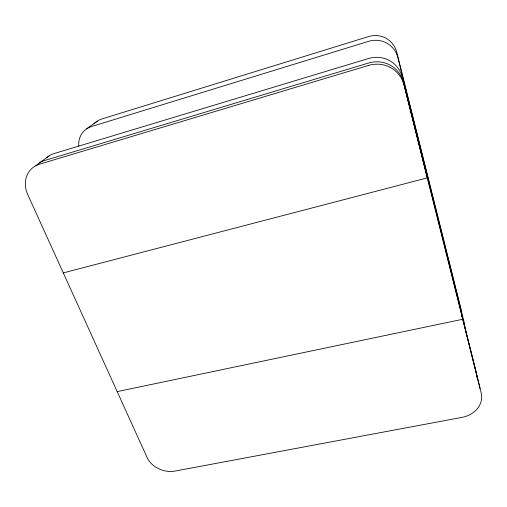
<?xml version="1.0" encoding="UTF-8"?>
<svg xmlns="http://www.w3.org/2000/svg" width="507" height="507" viewBox="0 0 507 507"><rect width="100%" height="100%" fill="white"/><g stroke="black" fill="none" stroke-linecap="round" stroke-linejoin="round"><path stroke-width="0.76" d="M39.197 163.058L48.97 156.004M86.615 128.835L97.268 121.154M63.299 272.899L427.306 177.875L403.439 82.318A28.677 27.758 -40.9 0 0 368.602 63.02L44.635 160.504A26.155 22.34 42.5 0 0 35.826 165.922M117.187 391.613L462.739 319.264L461.313 313.326L479.546 386.106A24.577 20.331 -2.7 0 1 479.996 388.755M476.783 375.072A23.88 19.919 -3.1 0 0 476.415 373.133L402.285 77.178A27.79 26.884 -43.5 0 0 368.595 58.495L54.274 153.507A25.375 21.82 43 0 0 46.701 157.785M476.853 375.725A23.88 19.919 -3.1 0 1 476.91 377.69M464.704 327.541A21.18 18.22 -4.8 0 0 464.26 322.782L397.925 57.684A24.412 23.531 -52.1 0 0 368.564 41.333L91.368 126.585A22.378 19.735 45.5 0 0 78.788 146.067M461.256 312.274A20.413 17.713 -5.4 0 0 460.8 308.427L396.715 52.253A23.468 22.587 -54.1 0 0 368.557 36.561L101.863 118.968A21.528 19.12 46.4 0 0 93.96 124.057M368.602 65.403L39.597 164.16A26.56 22.606 42.2 0 0 27.72 194.53L147.074 457.453A22.251 17.561 19.3 0 0 175.01 471.073L461.89 417.4A24.938 20.54 -2.5 0 0 481.181 392.881L404.041 85.018A29.146 28.215 -39.6 0 0 368.602 65.403"/></g></svg>
